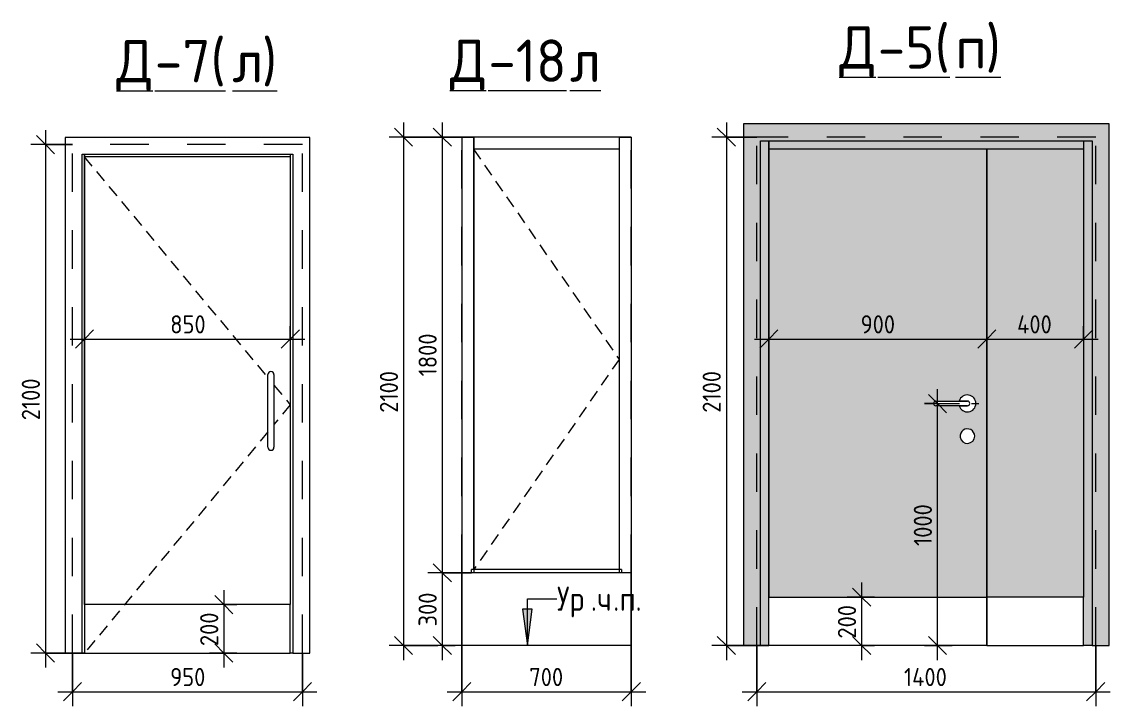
# Model space of a CAD drawing. Header units: millimetres. Extents: x 19352 to 39837, y 3979 to 22675.
# Drawn here: x 24959 to 29455, y 19848 to 22675 of the extents above; entities that cross this region are included whole.
import ezdxf

# ---------------------------------------------------------------- set-up
doc = ezdxf.new("R2010")
doc.units = ezdxf.units.MM
for name, pattern in [('200_ШТРИХ__ш1_п0_6_', [80, 50, -30]), ('ADSK_Штрих_ш2 п1', [150, 100, -50]), ('Штрих', [317.5, 158.75, -158.75])]:
    doc.linetypes.add(name, pattern=pattern)
for name, color, linetype, lineweight in [('A-ANNO-DIMS', 7, 'Continuous', 9), ('A-ANNO-DIMS-50', 7, 'Continuous', 9), ('A-DETL', 7, 'Continuous', 9), ('A-DETL-1', 7, 'ADSK_Штрих_ш2 п1', 9), ('A-DOOR', 7, 'Штрих', 9), ('A-DOOR-1', 7, 'Continuous', 9), ('A-DOOR-2', 7, '200_ШТРИХ__ш1_п0_6_', 9), ('A-DOOR-FRAM', 7, 'Continuous', 9)]:
    doc.layers.add(name, color=color, linetype=linetype, lineweight=lineweight)
doc.layers.add('G-ANNO-TEXT-1', color=7, linetype='Continuous', lineweight=9, true_color=0x3c3c3c)
doc.styles.add('GOST Common', font='GOST_Common.ttf', dxfattribs={"height": 175})
doc.styles.add('GOST Common_1', font='GOST_Common.ttf', dxfattribs={"width": 0.9, "height": 100})
doc.styles.add('ISOCPEUR', font='isocpeur.ttf', dxfattribs={"width": 0.9, "height": 75})
doc.dimstyles.new('ISO-1_5', dxfattribs={"dimscale": 304.8, "dimtxt": 74.698588, "dimasz": 0.246063, "dimexe": 0.19685, "dimexo": 0, "dimgap": 0, "dimtad": 1, "dimdec": 0, "dimrnd": 10, "dimzin": 0, "dimdsep": 46, "dimtxsty": 'ISOCPEUR', "dimblk1": 'OBLIQUE', "dimblk2": 'OBLIQUE', "dimsah": 1, "dimcen": 0.09, "dimdle": 0.19685, "dimazin": 0, "dimtfac": 1, "dimtdec": 4, "dimtix": 1, "dimtmove": 0, "dimatfit": 3, "dimfxl": 1, "dimtvp": 1, "dimtolj": 1, "dimtzin": 0, "dimarcsym": 2})

# ---------------------------------------------------------------- blocks, each defined once
blk = doc.blocks.new('Family - ___-32272644-_Двери_ 3 этаж 12-23')
at = {"layer": 'A-DOOR'}
for p, q in [((27476.8, 22198.7), (26776.8, 22198.7)), ((26776.8, 20398.7), (26776.8, 22198.7)), ((27476.8, 22198.7), (26776.8, 22198.7)), ((26776.8, 20398.7), (26776.8, 22198.7)), ((27476.8, 20398.7), (27476.8, 22198.7)), ((27476.8, 20398.7), (27476.8, 22198.7))]:
    blk.add_line(p, q, dxfattribs=at)
at = {"layer": 'A-DOOR-1'}
for p, q in [((27426.8, 22148.7), (26826.8, 22148.7)), ((26826.8, 20412.7), (26826.8, 22148.7)), ((27426.8, 22148.7), (27426.8, 20412.7)), ((27426.8, 20412.7), (26826.8, 20412.7))]:
    blk.add_line(p, q, dxfattribs=at)
at = {"layer": 'A-DOOR-2'}
for p, q in [((26825.4, 22148.7), (27426.8, 21280.7)), ((27426.8, 21280.7), (26826.8, 20412.7))]:
    blk.add_line(p, q, dxfattribs=at)
at = {"layer": 'A-DOOR-FRAM'}
for p, q in [((26776.8, 22198.7), (26826.8, 22198.7)), ((26776.8, 22198.7), (26776.8, 20398.7)), ((26826.8, 22148.7), (26826.8, 22198.7)), ((27426.8, 22198.7), (26826.8, 22198.7)), ((26826.8, 22198.7), (26826.8, 20398.7)), ((27426.8, 22198.7), (27426.8, 22148.7)), ((27426.8, 22198.7), (27476.8, 22198.7)), ((27426.8, 22198.7), (27426.8, 20398.7)), ((27476.8, 22198.7), (27476.8, 20398.7)), ((27426.8, 22148.7), (26826.8, 22148.7)), ((26816.8, 20398.7), (26816.8, 20412.7)), ((27436.8, 20412.7), (26816.8, 20412.7)), ((27436.8, 20412.7), (27436.8, 20398.7)), ((26826.8, 20398.7), (26776.8, 20398.7)), ((27436.8, 20398.7), (26816.8, 20398.7)), ((27476.8, 20398.7), (27426.8, 20398.7))]:
    blk.add_line(p, q, dxfattribs=at)
blk = doc.blocks.new('Family - ___-32272680-_Двери_ 3 этаж 12-23')
at = {"layer": 'A-DOOR'}
for p, q in [((26118.5, 22167.7), (25168.5, 22167.7)), ((25168.5, 20067.7), (25168.5, 22167.7)), ((26118.5, 22167.7), (25168.5, 22167.7)), ((25168.5, 20067.7), (25168.5, 22167.7)), ((26118.5, 20067.7), (26118.5, 22167.7)), ((26118.5, 20067.7), (26118.5, 22167.7))]:
    blk.add_line(p, q, dxfattribs=at)
at = {"layer": 'A-DOOR-1'}
for p, q in [((26068.5, 22117.7), (25218.5, 22117.7)), ((25218.5, 20267.7), (25218.5, 22117.7)), ((26068.5, 22117.7), (26068.5, 20267.7)), ((25976, 20917.7), (25976, 21217.7)), ((26001, 21217.7), (26001, 20917.7)), ((26068.5, 20267.7), (25218.5, 20267.7)), ((25218.5, 20267.7), (25218.5, 20067.7)), ((26068.5, 20067.7), (26068.5, 20267.7)), ((25218.5, 20067.7), (26068.5, 20067.7))]:
    blk.add_line(p, q, dxfattribs=at)
for centre, start, end in [((25988.5, 21217.7), 0, 180), ((25988.5, 20917.7), 180, 0)]:
    blk.add_arc(centre, 12.5, start, end, dxfattribs=at)
at = {"layer": 'A-DOOR-2'}
for p, q in [((25217.2, 22117.7), (25976, 21204.1)), ((26001, 21174), (26068.5, 21092.7)), ((26068.5, 21092.7), (26001, 21011.3)), ((25976, 20981.2), (25218.5, 20067.7))]:
    blk.add_line(p, q, dxfattribs=at)
at = {"layer": 'A-DOOR-FRAM'}
for p, q in [((26148.5, 22197.7), (25138.5, 22197.7)), ((25138.5, 22197.7), (25138.5, 20067.7)), ((26148.5, 20067.7), (26148.5, 22197.7)), ((25208.5, 20067.7), (25208.5, 22127.7)), ((25208.5, 22127.7), (26078.5, 22127.7)), ((25218.5, 22117.7), (25218.5, 22127.7)), ((25218.5, 22127.7), (25218.5, 20267.7)), ((26068.5, 22127.7), (26068.5, 22117.7)), ((26068.5, 22127.7), (26068.5, 20267.7)), ((26078.5, 22127.7), (26078.5, 20067.7)), ((26068.5, 22117.7), (25218.5, 22117.7)), ((25138.5, 20067.7), (25208.5, 20067.7)), ((25218.5, 20067.7), (25208.5, 20067.7)), ((26078.5, 20067.7), (26068.5, 20067.7)), ((26078.5, 20067.7), (26148.5, 20067.7))]:
    blk.add_line(p, q, dxfattribs=at)
blk = doc.blocks.new('Family - ___-32313531-_Двери_ 3 этаж 12-23')
at = {"layer": 'A-DOOR-1'}
h = blk.add_hatch(color=256, dxfattribs=at)
h.paths.add_polyline_path([(28945.3, 20298.7), (28945.3, 22148.7), (28045.3, 22148.7), (28045.3, 20298.7), (28191.3, 20298.7)])
h.paths.add_polyline_path([(28867.4, 20933.8), (28859.9, 20934.2), (28852.8, 20936.4), (28845.9, 20940.9), (28841.2, 20945.7), (28837.2, 20953.4), (28835.6, 20959.4), (28835.6, 20967.5), (28837.2, 20974.3), (28841.2, 20981.5), (28845.9, 20986.6), (28852.2, 20990.7), (28859.4, 20993.1), (28866.9, 20993.6), (28874.4, 20992.3), (28881.2, 20989.1), (28887.1, 20984.3), (28891.5, 20978.2), (28894.3, 20971.2), (28895.3, 20963.7), (28894.3, 20956.2), (28891.6, 20949.3), (28887.2, 20943.2), (28881.5, 20938.4), (28874.7, 20935.2), (28869.4, 20934.2)])
h.paths.add_polyline_path([(28865.8, 21063.7), (28856.8, 21064.7), (28848.4, 21068), (28841.1, 21073.4), (28835.4, 21080.4), (28831.7, 21088.7), (28732.7, 21089), (28730.3, 21090), (28728.2, 21091.6), (28726.6, 21093.7), (28725.6, 21096.1), (28725.3, 21098.7), (28725.6, 21101.3), (28726.6, 21103.7), (28728.2, 21105.8), (28730.3, 21107.3), (28732.7, 21108.3), (28735.3, 21108.7), (28831.9, 21109.1), (28835.4, 21116.9), (28841.1, 21124), (28848.4, 21129.3), (28856.8, 21132.6), (28867.9, 21133.4), (28874.8, 21132.4), (28883.1, 21128.8), (28890.2, 21123.2), (28895.7, 21116), (28899.1, 21107.7), (28900.3, 21098.7), (28899.1, 21089.7), (28895.7, 21081.3), (28890.2, 21074.1), (28883.1, 21068.5), (28873.9, 21064.9), (28867.9, 21064)])
blk.add_hatch(color=256, dxfattribs=at).paths.add_polyline_path([(28945.3, 20298.7), (29345.3, 20298.7), (29345.3, 22148.7), (28945.3, 22148.7), (28945.3, 20568.7)])
at = {"layer": 'A-DOOR-FRAM'}
for points in [[(29450.3, 20098.7), (29450.3, 22253.7), (27940.3, 22253.7), (27940.3, 20098.7), (28010.3, 20098.7), (28010.3, 22183.7), (29380.3, 22183.7), (29380.3, 20098.7)], [(28045.3, 20098.7), (28045.3, 22183.7), (28010.3, 22183.7), (28010.3, 20098.7)], [(29345.3, 22148.7), (29345.3, 22183.7), (28045.3, 22183.7), (28045.3, 22148.7), (28945.3, 22148.7)], [(29345.3, 20098.7), (29380.3, 20098.7), (29380.3, 22183.7), (29345.3, 22183.7), (29345.3, 20298.7)]]:
    blk.add_hatch(color=256, dxfattribs=at).paths.add_polyline_path(points)
at = {"layer": 'A-DOOR'}
for p, q in [((29395.3, 22198.7), (27995.3, 22198.7)), ((27995.3, 20098.7), (27995.3, 22198.7)), ((29395.3, 22198.7), (27995.3, 22198.7)), ((27995.3, 20098.7), (27995.3, 22198.7)), ((29395.3, 20098.7), (29395.3, 22198.7)), ((29395.3, 20098.7), (29395.3, 22198.7))]:
    blk.add_line(p, q, dxfattribs=at)
at = {"layer": 'A-DOOR-1'}
for p, q in [((28945.3, 22148.7), (28045.3, 22148.7)), ((28045.3, 20298.7), (28045.3, 22148.7)), ((28945.3, 22148.7), (28945.3, 20298.7)), ((29345.3, 22148.7), (28945.3, 22148.7)), ((28945.3, 20298.7), (28945.3, 22148.7)), ((29345.3, 22148.7), (29345.3, 20298.7)), ((28735.3, 21108.7), (28865.3, 21108.7)), ((28865.3, 21088.7), (28735.3, 21088.7)), ((28865.3, 21108.7), (28831.7, 21108.7)), ((28831.7, 21088.7), (28865.3, 21088.7)), ((28045.3, 20298.7), (28945.3, 20298.7)), ((28045.3, 20098.7), (28045.3, 20298.7)), ((28945.3, 20098.7), (28945.3, 20298.7)), ((29345.3, 20298.7), (28945.3, 20298.7)), ((28945.3, 20298.7), (28945.3, 20098.7)), ((29345.3, 20098.7), (29345.3, 20298.7)), ((28945.3, 20098.7), (28045.3, 20098.7)), ((28945.3, 20098.7), (29345.3, 20098.7))]:
    blk.add_line(p, q, dxfattribs=at)
for centre, radius, start, end in [((28865.3, 21098.7), 35, 0, 163.3985), ((28735.3, 21098.7), 10, 90, 270), ((28865.3, 21098.7), 35, 196.6015, 0), ((28865.3, 21098.7), 10, 270, 90), ((28865.3, 21098.7), 10, 270, 90), ((28865.3, 20963.7), 30, 0, 188.1699), ((28865.3, 20963.7), 30, 188.1699, 0)]:
    blk.add_arc(centre, radius, start, end, dxfattribs=at)
at = {"layer": 'A-DOOR-FRAM'}
for p, q in [((29450.3, 22253.7), (27940.3, 22253.7)), ((27940.3, 22253.7), (27940.3, 20098.7)), ((29450.3, 20098.7), (29450.3, 22253.7)), ((28010.3, 20098.7), (28010.3, 22183.7)), ((28010.3, 22183.7), (29380.3, 22183.7)), ((28045.3, 22148.7), (28045.3, 22183.7)), ((28045.3, 22183.7), (28045.3, 20298.7)), ((29345.3, 22183.7), (29345.3, 22148.7)), ((29345.3, 22183.7), (29345.3, 20298.7)), ((29380.3, 22183.7), (29380.3, 20098.7)), ((29345.3, 22148.7), (28045.3, 22148.7)), ((27940.3, 20098.7), (28010.3, 20098.7)), ((28045.3, 20098.7), (28010.3, 20098.7)), ((29380.3, 20098.7), (29345.3, 20098.7)), ((29380.3, 20098.7), (29450.3, 20098.7))]:
    blk.add_line(p, q, dxfattribs=at)
blk = doc.blocks.new('DIMBLOCK1-_Двери_ 3 этаж 12-23')
at = {"layer": 'A-ANNO-DIMS-50'}
for p, q in [((26696.2, 22258.7), (26696.2, 20398.7)), ((26776.8, 22198.7), (26636.2, 22198.7)), ((26696.2, 22198.7), (26776.8, 22198.7)), ((26816.8, 20398.7), (26636.2, 20398.7)), ((26696.2, 20398.7), (26816.8, 20398.7))]:
    blk.add_line(p, q, dxfattribs=at)
at = {"layer": 'A-ANNO-DIMS-50', "lineweight": 20}
for p, q in [((26696.2, 22198.7), (26658.7, 22236.2)), ((26696.2, 22198.7), (26733.7, 22161.2)), ((26696.2, 20398.7), (26658.7, 20436.2)), ((26696.2, 20398.7), (26733.7, 20361.2))]:
    blk.add_line(p, q, dxfattribs=at)
at = {"layer": 'A-ANNO-DIMS-50', "color": 0, "insert": (26598.2, 21210.3), "char_height": 75, "width": 212.029, "attachment_point": 1, "rotation": 90, "line_spacing_factor": 1.149209, "style": 'ISOCPEUR'}
blk.add_mtext('1800', dxfattribs=at)
blk = doc.blocks.new('_Oblique')
at = {"color": 0, "linetype": 'ByBlock', "lineweight": -2}
blk.add_line((-0.5, -0.5), (0.5, 0.5), dxfattribs=at)
blk = doc.blocks.new('DIMBLOCK2-_Двери_ 3 этаж 12-23')
at = {"layer": 'A-ANNO-DIMS-50', "lineweight": 20}
for p, q in [((26696.2, 20398.7), (26658.7, 20436.2)), ((26696.2, 20398.7), (26733.7, 20361.2)), ((26696.2, 20098.7), (26658.7, 20136.2)), ((26696.2, 20098.7), (26733.7, 20061.2))]:
    blk.add_line(p, q, dxfattribs=at)
at = {"layer": 'A-ANNO-DIMS-50'}
for p, q in [((26816.8, 20398.7), (26636.2, 20398.7)), ((26696.2, 20398.7), (26696.2, 20038.7)), ((26696.2, 20398.7), (26816.8, 20398.7)), ((26749.2, 20098.7), (26636.2, 20098.7)), ((26696.2, 20098.7), (26749.2, 20098.7))]:
    blk.add_line(p, q, dxfattribs=at)
at = {"layer": 'A-ANNO-DIMS-50', "color": 0, "insert": (26598.2, 20177.6), "char_height": 75, "width": 170.658, "attachment_point": 1, "rotation": 90, "line_spacing_factor": 1.149209, "style": 'ISOCPEUR'}
blk.add_mtext('300', dxfattribs=at)
blk = doc.blocks.new('DIMBLOCK3-_Двери_ 3 этаж 12-23')
at = {"layer": 'A-ANNO-DIMS-50'}
for p, q in [((26776.8, 20398.7), (26776.8, 19848.1)), ((26776.8, 19908.1), (26776.8, 20398.7)), ((27476.8, 20398.7), (27476.8, 19848.1)), ((27476.8, 19908.1), (27476.8, 20398.7)), ((26716.8, 19908.1), (27536.8, 19908.1))]:
    blk.add_line(p, q, dxfattribs=at)
at = {"layer": 'A-ANNO-DIMS-50', "lineweight": 20}
for p, q in [((26776.8, 19908.1), (26814.3, 19945.6)), ((27476.8, 19908.1), (27514.3, 19945.6)), ((26776.8, 19908.1), (26739.3, 19870.6)), ((27476.8, 19908.1), (27439.3, 19870.6))]:
    blk.add_line(p, q, dxfattribs=at)
at = {"layer": 'A-ANNO-DIMS-50', "color": 0, "insert": (27055.7, 20006.1), "char_height": 75, "width": 170.658, "attachment_point": 1, "line_spacing_factor": 1.149209, "style": 'ISOCPEUR'}
blk.add_mtext('700', dxfattribs=at)
blk = doc.blocks.new('DIMBLOCK17-_Двери_ 3 этаж 12-23')
at = {"layer": 'A-ANNO-DIMS-50'}
for p, q in [((25168.5, 20067.7), (25168.5, 19848.1)), ((25168.5, 19908.1), (25168.5, 20067.7)), ((26118.5, 20067.7), (26118.5, 19848.1)), ((26118.5, 19908.1), (26118.5, 20067.7)), ((25108.5, 19908.1), (26178.5, 19908.1))]:
    blk.add_line(p, q, dxfattribs=at)
at = {"layer": 'A-ANNO-DIMS-50', "lineweight": 20}
for p, q in [((25168.5, 19908.1), (25206, 19945.6)), ((26118.5, 19908.1), (26156, 19945.6)), ((25168.5, 19908.1), (25131, 19870.6)), ((26118.5, 19908.1), (26081, 19870.6))]:
    blk.add_line(p, q, dxfattribs=at)
at = {"layer": 'A-ANNO-DIMS-50', "color": 0, "insert": (25572.4, 20006.1), "char_height": 75, "width": 170.658, "attachment_point": 1, "line_spacing_factor": 1.149209, "style": 'ISOCPEUR'}
blk.add_mtext('950', dxfattribs=at)
blk = doc.blocks.new('DIMBLOCK18-_Двери_ 3 этаж 12-23')
at = {"layer": 'A-ANNO-DIMS-50'}
for p, q in [((25057.2, 22227.7), (25057.2, 20007.7)), ((25168.5, 22167.7), (24997.2, 22167.7)), ((25057.2, 22167.7), (25168.5, 22167.7)), ((25218.5, 20067.7), (24997.2, 20067.7)), ((25057.2, 20067.7), (25218.5, 20067.7))]:
    blk.add_line(p, q, dxfattribs=at)
at = {"layer": 'A-ANNO-DIMS-50', "lineweight": 20}
for p, q in [((25057.2, 22167.7), (25019.7, 22205.2)), ((25057.2, 22167.7), (25094.7, 22130.2)), ((25057.2, 20067.7), (25019.7, 20105.2)), ((25057.2, 20067.7), (25094.7, 20030.2))]:
    blk.add_line(p, q, dxfattribs=at)
at = {"layer": 'A-ANNO-DIMS-50', "color": 0, "insert": (24959.2, 21029.4), "char_height": 75, "width": 212.029, "attachment_point": 1, "rotation": 90, "line_spacing_factor": 1.149209, "style": 'ISOCPEUR'}
blk.add_mtext('2100', dxfattribs=at)
blk = doc.blocks.new('DIMBLOCK19-_Двери_ 3 этаж 12-23')
at = {"layer": 'A-ANNO-DIMS-50'}
for p, q in [((25794, 20327.7), (25794, 20007.7)), ((25847, 20267.7), (25734, 20267.7)), ((25794, 20267.7), (25847, 20267.7)), ((25847, 20067.7), (25734, 20067.7)), ((25794, 20067.7), (25847, 20067.7))]:
    blk.add_line(p, q, dxfattribs=at)
at = {"layer": 'A-ANNO-DIMS-50', "lineweight": 20}
for p, q in [((25794, 20267.7), (25756.5, 20305.2)), ((25794, 20267.7), (25831.5, 20230.2)), ((25794, 20067.7), (25756.5, 20105.2)), ((25794, 20067.7), (25831.5, 20030.2))]:
    blk.add_line(p, q, dxfattribs=at)
at = {"layer": 'A-ANNO-DIMS-50', "color": 0, "insert": (25696, 20096.6), "char_height": 75, "width": 170.658, "attachment_point": 1, "rotation": 90, "line_spacing_factor": 1.149209, "style": 'ISOCPEUR'}
blk.add_mtext('200', dxfattribs=at)
blk = doc.blocks.new('DIMBLOCK32-_Двери_ 3 этаж 12-23')
at = {"layer": 'A-ANNO-DIMS-50'}
for p, q in [((26536.3, 22258.7), (26536.3, 20038.7)), ((26776.8, 22198.7), (26476.3, 22198.7)), ((26536.3, 22198.7), (26776.8, 22198.7)), ((26677.3, 20098.7), (26476.3, 20098.7)), ((26536.3, 20098.7), (26677.3, 20098.7))]:
    blk.add_line(p, q, dxfattribs=at)
at = {"layer": 'A-ANNO-DIMS-50', "lineweight": 20}
for p, q in [((26536.3, 22198.7), (26498.8, 22236.2)), ((26536.3, 22198.7), (26573.8, 22161.2)), ((26536.3, 20098.7), (26498.8, 20136.2)), ((26536.3, 20098.7), (26573.8, 20061.2))]:
    blk.add_line(p, q, dxfattribs=at)
at = {"layer": 'A-ANNO-DIMS-50', "color": 0, "insert": (26438.3, 21060.3), "char_height": 75, "width": 212.029, "attachment_point": 1, "rotation": 90, "line_spacing_factor": 1.149209, "style": 'ISOCPEUR'}
blk.add_mtext('2100', dxfattribs=at)
blk = doc.blocks.new('DIMBLOCK33-_Двери_ 3 этаж 12-23')
at = {"layer": 'A-ANNO-DIMS-50'}
for p, q in [((27995.3, 20098.7), (27995.3, 19848.1)), ((27995.3, 19908.1), (27995.3, 20098.7)), ((29395.3, 20098.7), (29395.3, 19848.1)), ((29395.3, 19908.1), (29395.3, 20098.7)), ((27935.3, 19908.1), (29455.3, 19908.1))]:
    blk.add_line(p, q, dxfattribs=at)
at = {"layer": 'A-ANNO-DIMS-50', "lineweight": 20}
for p, q in [((27995.3, 19908.1), (28032.8, 19945.6)), ((29395.3, 19908.1), (29432.8, 19945.6)), ((27995.3, 19908.1), (27957.8, 19870.6)), ((29395.3, 19908.1), (29357.8, 19870.6))]:
    blk.add_line(p, q, dxfattribs=at)
at = {"layer": 'A-ANNO-DIMS-50', "color": 0, "insert": (28603.3, 20006.1), "char_height": 75, "width": 220.648, "attachment_point": 1, "line_spacing_factor": 1.149209, "style": 'ISOCPEUR'}
blk.add_mtext('1400', dxfattribs=at)
blk = doc.blocks.new('DIMBLOCK34-_Двери_ 3 этаж 12-23')
at = {"layer": 'A-ANNO-DIMS-50', "lineweight": 20}
for p, q in [((28428.3, 20298.7), (28390.8, 20336.2)), ((28428.3, 20298.7), (28465.8, 20261.2)), ((28428.3, 20098.7), (28390.8, 20136.2)), ((28428.3, 20098.7), (28465.8, 20061.2))]:
    blk.add_line(p, q, dxfattribs=at)
at = {"layer": 'A-ANNO-DIMS-50'}
for p, q in [((28428.3, 20358.7), (28428.3, 20038.7)), ((28481.4, 20298.7), (28368.3, 20298.7)), ((28428.3, 20298.7), (28481.4, 20298.7)), ((28481.4, 20098.7), (28368.3, 20098.7)), ((28428.3, 20098.7), (28481.4, 20098.7))]:
    blk.add_line(p, q, dxfattribs=at)
at = {"layer": 'A-ANNO-DIMS-50', "color": 0, "insert": (28330.4, 20127.6), "char_height": 75, "width": 170.658, "attachment_point": 1, "rotation": 90, "line_spacing_factor": 1.149209, "style": 'ISOCPEUR'}
blk.add_mtext('200', dxfattribs=at)
blk = doc.blocks.new('DIMBLOCK35-_Двери_ 3 этаж 12-23')
at = {"layer": 'A-ANNO-DIMS-50'}
for p, q in [((27869.6, 22258.7), (27869.6, 20038.7)), ((27995.3, 22198.7), (27809.6, 22198.7)), ((27869.6, 22198.7), (27995.3, 22198.7)), ((28045.3, 20098.7), (27809.6, 20098.7)), ((27869.6, 20098.7), (28045.3, 20098.7))]:
    blk.add_line(p, q, dxfattribs=at)
at = {"layer": 'A-ANNO-DIMS-50', "lineweight": 20}
for p, q in [((27869.6, 22198.7), (27832.1, 22236.2)), ((27869.6, 22198.7), (27907.1, 22161.2)), ((27869.6, 20098.7), (27832.1, 20136.2)), ((27869.6, 20098.7), (27907.1, 20061.2))]:
    blk.add_line(p, q, dxfattribs=at)
at = {"layer": 'A-ANNO-DIMS-50', "color": 0, "insert": (27771.7, 21060.3), "char_height": 75, "width": 212.029, "attachment_point": 1, "rotation": 90, "line_spacing_factor": 1.149209, "style": 'ISOCPEUR'}
blk.add_mtext('2100', dxfattribs=at)
blk = doc.blocks.new('DIMBLOCK36-_Двери_ 3 этаж 12-23')
at = {"layer": 'A-ANNO-DIMS-50'}
for p, q in [((28045.3, 21417.9), (28045.3, 21304.8)), ((28045.3, 21364.8), (28045.3, 21417.9)), ((28945.3, 21417.9), (28945.3, 21304.8)), ((28945.3, 21364.8), (28945.3, 21417.9)), ((27985.3, 21364.8), (28945.3, 21364.8))]:
    blk.add_line(p, q, dxfattribs=at)
at = {"layer": 'A-ANNO-DIMS-50', "lineweight": 20}
for p, q in [((28045.3, 21364.8), (28082.8, 21402.3)), ((28945.3, 21364.8), (28982.8, 21402.3)), ((28045.3, 21364.8), (28007.8, 21327.3)), ((28945.3, 21364.8), (28907.8, 21327.3))]:
    blk.add_line(p, q, dxfattribs=at)
at = {"layer": 'A-ANNO-DIMS-50', "color": 0, "insert": (28424.2, 21462.8), "char_height": 75, "width": 170.658, "attachment_point": 1, "line_spacing_factor": 1.149209, "style": 'ISOCPEUR'}
blk.add_mtext('900', dxfattribs=at)
blk = doc.blocks.new('DIMBLOCK37-_Двери_ 3 этаж 12-23')
at = {"layer": 'A-ANNO-DIMS-50'}
for p, q in [((28945.3, 21417.9), (28945.3, 21304.8)), ((28945.3, 21364.8), (28945.3, 21417.9)), ((29345.3, 21417.9), (29345.3, 21304.8)), ((29345.3, 21364.8), (29345.3, 21417.9)), ((28945.3, 21364.8), (29405.3, 21364.8))]:
    blk.add_line(p, q, dxfattribs=at)
at = {"layer": 'A-ANNO-DIMS-50', "lineweight": 20}
for p, q in [((28945.3, 21364.8), (28982.8, 21402.3)), ((29345.3, 21364.8), (29382.8, 21402.3)), ((28945.3, 21364.8), (28907.8, 21327.3)), ((29345.3, 21364.8), (29307.8, 21327.3))]:
    blk.add_line(p, q, dxfattribs=at)
at = {"layer": 'A-ANNO-DIMS-50', "color": 0, "insert": (29070.6, 21462.8), "char_height": 75, "width": 179.277, "attachment_point": 1, "line_spacing_factor": 1.149209, "style": 'ISOCPEUR'}
blk.add_mtext('400', dxfattribs=at)
blk = doc.blocks.new('DIMBLOCK38-_Двери_ 3 этаж 12-23')
at = {"layer": 'A-ANNO-DIMS-50', "lineweight": 20}
for p, q in [((28741.7, 21098), (28704.2, 21135.5)), ((28741.7, 21098), (28779.2, 21060.5)), ((28741.7, 20098.7), (28704.2, 20136.2)), ((28741.7, 20098.7), (28779.2, 20061.2))]:
    blk.add_line(p, q, dxfattribs=at)
at = {"layer": 'A-ANNO-DIMS-50'}
for p, q in [((28741.7, 20038.7), (28741.7, 21158)), ((28688.7, 21098), (28801.7, 21098)), ((28741.7, 21098), (28688.7, 21098)), ((28688.7, 20098.7), (28801.7, 20098.7)), ((28741.7, 20098.7), (28688.7, 20098.7))]:
    blk.add_line(p, q, dxfattribs=at)
at = {"layer": 'A-ANNO-DIMS-50', "color": 0, "insert": (28643.8, 20510), "char_height": 75, "width": 212.029, "attachment_point": 1, "rotation": 90, "line_spacing_factor": 1.149209, "style": 'ISOCPEUR'}
blk.add_mtext('1000', dxfattribs=at)
blk = doc.blocks.new('DIMBLOCK40-_Двери_ 3 этаж 12-23')
at = {"layer": 'A-ANNO-DIMS-50'}
for p, q in [((25218.5, 21417.9), (25218.5, 21304.8)), ((25218.5, 21364.8), (25218.5, 21417.9)), ((26068.5, 21417.9), (26068.5, 21304.8)), ((26068.5, 21364.8), (26068.5, 21417.9)), ((25158.5, 21364.8), (26128.5, 21364.8))]:
    blk.add_line(p, q, dxfattribs=at)
at = {"layer": 'A-ANNO-DIMS-50', "lineweight": 20}
for p, q in [((25218.5, 21364.8), (25256, 21402.3)), ((26068.5, 21364.8), (26106, 21402.3)), ((25218.5, 21364.8), (25181, 21327.3)), ((26068.5, 21364.8), (26031, 21327.3))]:
    blk.add_line(p, q, dxfattribs=at)
at = {"layer": 'A-ANNO-DIMS-50', "color": 0, "insert": (25572.4, 21462.8), "char_height": 75, "width": 170.658, "attachment_point": 1, "line_spacing_factor": 1.149209, "style": 'ISOCPEUR'}
blk.add_mtext('850', dxfattribs=at)

msp = doc.modelspace()

# ---------------------------------------------------------------- hatches: boundary and pattern name
at = {"layer": 'G-ANNO-TEXT-1'}
msp.add_hatch(color=256, dxfattribs=at).paths.add_polyline_path([(27047.7, 20098.7), (27067.5, 20248.7), (27028, 20248.7)])

# ---------------------------------------------------------------- linework, layer by layer
at = {"layer": 'A-DETL'}
msp.add_line((27477.3, 20098.7), (26677.3, 20098.7), dxfattribs=at)
at = {"layer": 'A-DETL-1'}
msp.add_line((28732.4, 21098), (28912.4, 21098), dxfattribs=at)
at = {"layer": 'G-ANNO-TEXT-1'}
for p, q in [((27047.7, 20292), (27169.9, 20292)), ((27047.7, 20098.7), (27047.7, 20292)), ((27067.5, 20248.7), (27028, 20248.7)), ((27028, 20248.7), (27047.7, 20098.7)), ((27047.7, 20098.7), (27067.5, 20248.7))]:
    msp.add_line(p, q, dxfattribs=at)

# ---------------------------------------------------------------- block references
at = {"layer": 'A-DOOR-1'}
for name in ['Family - ___-32313531-_Двери_ 3 этаж 12-23', 'Family - ___-32272680-_Двери_ 3 этаж 12-23', 'Family - ___-32272644-_Двери_ 3 этаж 12-23']:
    msp.add_blockref(name, (0, 0), dxfattribs=at)

# ---------------------------------------------------------------- texts
at = {"layer": 'G-ANNO-TEXT-1', "attachment_point": 1}
for s, insert, char_height, width, style in [('\\L-5(', (28494.8, 22656.8), 175, 388.818, 'GOST Common'), ('\\L\\fGOST Common|b0|i0|c204|p34|;\\L)', (28941.3, 22656.8), 175, 84.177, 'GOST Common'), ('\\L-7(', (25508.6, 22600), 175, 388.818, 'GOST Common'), ('\\L\\fGOST Common|b0|i0|c204|p34|;\\L)', (25951.8, 22600), 175, 84.177, 'GOST Common'), ('\\L\\fGOST Common|b0|i0|c204|p34|;\\LД', (28336.1, 22656.8), 175, 192.405, 'GOST Common'), ('\\L\\fGOST Common|b0|i0|c204|p34|;\\LД', (25349.9, 22600), 175, 192.405, 'GOST Common'), ('\\L\\fGOST Common|b0|i0|c204|p34|;\\LД', (26727.6, 22601.8), 175, 192.405, 'GOST Common'), ('\\L-18', (26886.3, 22601.8), 175, 408.861, 'GOST Common'), ('\\L\\fGOST Common|b0|i0|c204|p34|;\\Lп', (28815.6, 22656.8), 175, 152.321, 'GOST Common'), ('\\L\\fGOST Common|b0|i0|c204|p34|;\\Lл', (25829.4, 22600), 175, 148.312, 'GOST Common'), ('\\L\\fGOST Common|b0|i0|c204|p34|;\\Lл', (27223.7, 22601.8), 175, 148.312, 'GOST Common'), ('Ур', (27169.9, 20342), 100, 169.557, 'GOST Common_1'), ('\\fGOST Common|b0|i0|c204|p34|;\\W.9;ч', (27336.5, 20342), 100, 79.367, 'GOST Common_1'), ('\\fGOST Common|b0|i0|c204|p34|;\\W.9;п', (27428.8, 20342), 100, 79.367, 'GOST Common_1'), ('\\fGOST Common|b0|i0|c204|p34|;\\W.9;.', (27309.8, 20342), 100, 32.468, 'GOST Common_1'), ('\\fGOST Common|b0|i0|c204|p34|;\\W.9;.', (27402, 20342), 100, 32.468, 'GOST Common_1'), ('\\fGOST Common|b0|i0|c204|p34|;\\W.9;.', (27494.3, 20342), 100, 32.468, 'GOST Common_1')]:
    msp.add_mtext(s, dxfattribs=dict(at, insert=insert, char_height=char_height, width=width, style=style))

# ---------------------------------------------------------------- dimensions: what is measured, and where the dimension line sits
at = {"layer": 'A-ANNO-DIMS'}
for base, p1, p2, override, picture, middle in [((26536.3, 20098.7), (26776.8, 22198.7), (26677.3, 20098.7), {"dimpost": '<>', "dimfxl": 2102.353014}, 'DIMBLOCK32-_Двери_ 3 этаж 12-23', (26498.8, 21148.7)), ((26696.2, 20398.7), (26776.8, 22198.7), (26816.8, 20398.7), {"dimpost": '<>', "dimfxl": 1800.44439}, 'DIMBLOCK1-_Двери_ 3 этаж 12-23', (26658.7, 21298.7)), ((27869.6, 20098.7), (27995.3, 22198.7), (28045.3, 20098.7), {"dimpost": '<>', "dimfxl": 2100.595154}, 'DIMBLOCK35-_Двери_ 3 этаж 12-23', (27832.1, 21148.7)), ((25057.2, 20067.7), (25168.5, 22167.7), (25218.5, 20067.7), {"dimpost": '<>', "dimfxl": 2100.595154}, 'DIMBLOCK18-_Двери_ 3 этаж 12-23', (25019.7, 21117.7)), ((28741.7, 21098), (28688.7, 20098.7), (28688.7, 21098), {"dimpost": '<>', "dimfxl": 999.304189}, 'DIMBLOCK38-_Двери_ 3 этаж 12-23', (28704.2, 20598.3)), ((26696.2, 20098.7), (26816.8, 20398.7), (26749.2, 20098.7), {"dimpost": '<>', "dimfxl": 307.514972}, 'DIMBLOCK2-_Двери_ 3 этаж 12-23', (26658.7, 20248.7)), ((25794, 20067.7), (25847, 20267.7), (25847, 20067.7), {"dimpost": '<>', "dimfxl": 200}, 'DIMBLOCK19-_Двери_ 3 этаж 12-23', (25756.5, 20167.7)), ((28428.3, 20098.7), (28481.4, 20298.7), (28481.4, 20098.7), {"dimpost": '<>', "dimfxl": 200}, 'DIMBLOCK34-_Двери_ 3 этаж 12-23', (28390.8, 20198.7))]:
    dim = msp.add_linear_dim(base=base, p1=p1, p2=p2, angle=90, dimstyle='ISO-1_5', override=override, dxfattribs=at)
    dim.commit()
    dim.dimension.update_dxf_attribs({"geometry": picture, "text_midpoint": middle})
for base, p1, p2, override, picture, middle in [((26068.5, 21364.8), (25218.5, 21417.9), (26068.5, 21417.9), {"dimpost": '<>', "dimfxl": 850}, 'DIMBLOCK40-_Двери_ 3 этаж 12-23', (25643.5, 21402.3)), ((28945.3, 21364.8), (28045.3, 21417.9), (28945.3, 21417.9), {"dimpost": '<>', "dimfxl": 900}, 'DIMBLOCK36-_Двери_ 3 этаж 12-23', (28495.3, 21402.3)), ((29345.3, 21364.8), (28945.3, 21417.9), (29345.3, 21417.9), {"dimpost": '<>', "dimfxl": 400}, 'DIMBLOCK37-_Двери_ 3 этаж 12-23', (29145.3, 21402.3)), ((27476.8, 19908.1), (26776.8, 20398.7), (27476.8, 20398.7), {"dimpost": '<>', "dimfxl": 700}, 'DIMBLOCK3-_Двери_ 3 этаж 12-23', (27126.8, 19945.6)), ((29395.3, 19908.1), (27995.3, 20098.7), (29395.3, 20098.7), {"dimpost": '<>', "dimfxl": 1400}, 'DIMBLOCK33-_Двери_ 3 этаж 12-23', (28695.3, 19945.6)), ((26118.5, 19908.1), (25168.5, 20067.7), (26118.5, 20067.7), {"dimpost": '<>', "dimfxl": 950}, 'DIMBLOCK17-_Двери_ 3 этаж 12-23', (25643.5, 19945.6))]:
    dim = msp.add_linear_dim(base=base, p1=p1, p2=p2, dimstyle='ISO-1_5', override=override, dxfattribs=at)
    dim.commit()
    dim.dimension.update_dxf_attribs({"geometry": picture, "text_midpoint": middle})

doc.saveas('drawing.dxf')
